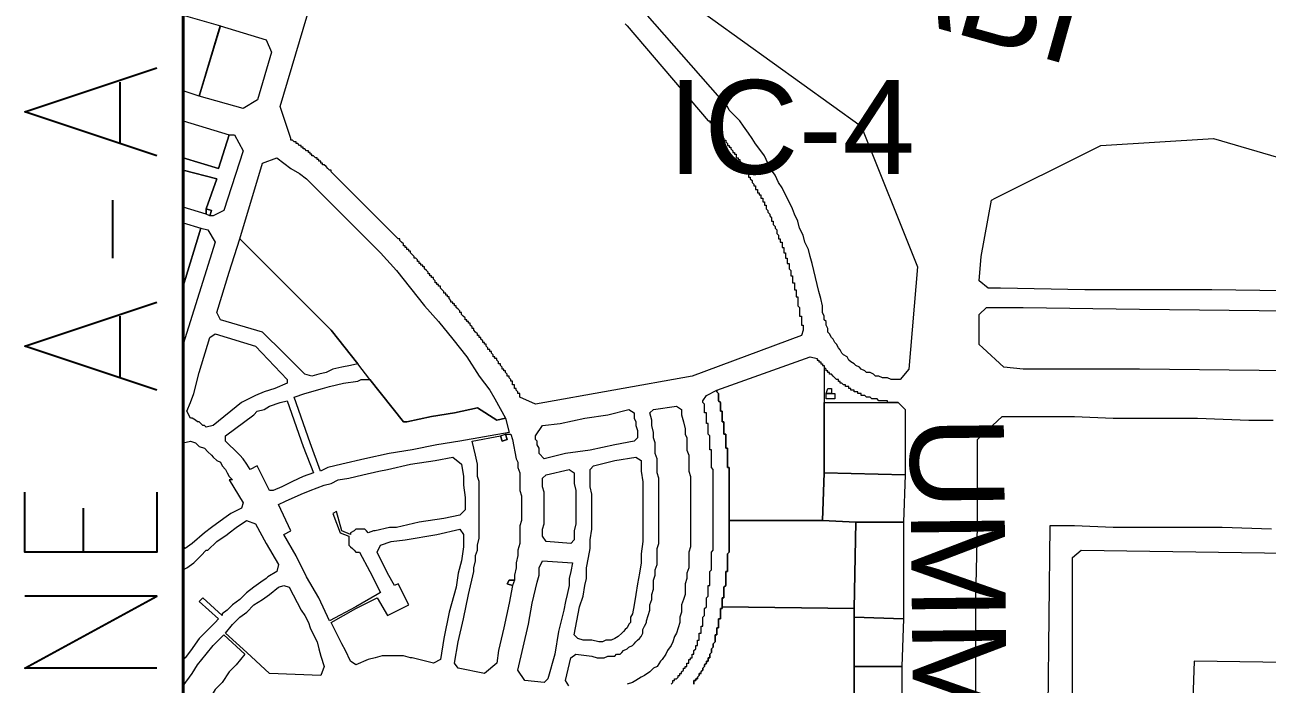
# Model space of a CAD drawing. Header units: inches. Extents: x -0.6 to 32.5, y 0.8 to 22.6.
# Drawn here: x 27.761 to 28.936, y 19.914 to 20.538 of the extents above; entities that cross this region are included whole.
import ezdxf

# ---------------------------------------------------------------- set-up
doc = ezdxf.new("R2010")
doc.units = ezdxf.units.IN
doc.header["$MEASUREMENT"] = 0
doc.layers.add('PDF_Geometry', color=7, linetype='Continuous', true_color=0xa5a5a5)
doc.layers.add('PDF_Text', color=7, linetype='Continuous')
doc.styles.add('PDF Arial', font='arial.ttf')

msp = doc.modelspace()

# ---------------------------------------------------------------- linework, layer by layer
at = {"layer": 'PDF_Geometry', "color": 7, "lineweight": 0}
for points in [[(32.3789, 22.3439), (32.3789, 18.4039), (27.9105, 18.4039), (27.9105, 22.3439), (32.3789, 22.3439)], [(28.1272, 20.3206), (28.1256, 20.3222), (28.1256, 20.3239), (28.1239, 20.3239), (28.1239, 20.3255), (28.1222, 20.3255), (28.1222, 20.3272), (28.1206, 20.3272), (28.1206, 20.3289), (28.1189, 20.3289), (28.1189, 20.3306), (28.1172, 20.3322), (28.1156, 20.3339), (28.1156, 20.3356), (28.1139, 20.3356), (28.0505, 20.3989), (28.0505, 20.4006), (28.0489, 20.4006), (28.0472, 20.4022), (28.0456, 20.4039), (28.0439, 20.4056), (28.0422, 20.4056), (28.0422, 20.4072), (28.0406, 20.4072), (28.0406, 20.4089), (28.0389, 20.4089), (28.0389, 20.4105), (28.0372, 20.4105), (28.0372, 20.4122), (28.0355, 20.4122), (28.0339, 20.4139), (28.0322, 20.4139), (28.0322, 20.4156), (28.0306, 20.4156), (28.0306, 20.4172), (28.0289, 20.4172), (28.0289, 20.4189), (28.0272, 20.4189), (28.0256, 20.4206), (28.0239, 20.4206), (28.0239, 20.4222), (28.0222, 20.4222), (28.0222, 20.4239), (28.0206, 20.4239), (28.0189, 20.4256), (28.0172, 20.4256), (28.0172, 20.4272), (28.0156, 20.4272), (28.0139, 20.4289), (28.0122, 20.4289), (28.0122, 20.4306), (28.0022, 20.4606), (28.0639, 20.6689)], [(28.6056, 20.3089), (28.5972, 20.2122), (28.5889, 20.2022), (28.5872, 20.2022), (28.5839, 20.2022), (28.5805, 20.2022), (28.5772, 20.2039), (28.5756, 20.2039), (28.5722, 20.2039), (28.5689, 20.2056), (28.5656, 20.2056), (28.5639, 20.2072), (28.5606, 20.2089), (28.5572, 20.2089), (28.5555, 20.2106), (28.5522, 20.2122), (28.5506, 20.2139), (28.5472, 20.2155), (28.5456, 20.2172), (28.5422, 20.2189), (28.5406, 20.2206), (28.5389, 20.2239), (28.5355, 20.2256), (28.5339, 20.2272), (28.5322, 20.2305), (28.5306, 20.2322), (28.5289, 20.2356), (28.5272, 20.2372), (28.5255, 20.2406), (28.5239, 20.2422), (28.5222, 20.2455), (28.5206, 20.2472), (28.5206, 20.2506), (28.5189, 20.2539), (28.5189, 20.2572), (28.5172, 20.2589), (28.5172, 20.2622), (28.5156, 20.2656), (28.5156, 20.2722), (28.5139, 20.2789), (28.5122, 20.2855), (28.5105, 20.2922), (28.5089, 20.2989), (28.5072, 20.3056), (28.5056, 20.3122), (28.5039, 20.3189), (28.5022, 20.3255), (28.4989, 20.3322), (28.4972, 20.3389), (28.4939, 20.3456), (28.4922, 20.3522), (28.4889, 20.3589), (28.4872, 20.3639), (28.4839, 20.3705), (28.4806, 20.3772), (28.4772, 20.3839), (28.4739, 20.3889), (28.4706, 20.3956), (28.4672, 20.4006), (28.4639, 20.4072), (28.4606, 20.4139), (28.4572, 20.4189), (28.4522, 20.4255), (28.4489, 20.4306), (28.4455, 20.4356), (28.4406, 20.4422), (28.4372, 20.4472), (28.4322, 20.4522), (28.4272, 20.4572), (28.4256, 20.4606), (28.2972, 20.6072)], [(28.3556, 20.5839), (28.5522, 20.4422), (28.6056, 20.3089)], [(27.9105, 20.5472), (27.9456, 20.5372), (27.9255, 20.4705), (27.9105, 20.4756)], [(27.9256, 20.4706), (27.9455, 20.5372), (27.9889, 20.5239), (27.9939, 20.5122), (27.9806, 20.4672), (27.9672, 20.4589), (27.9256, 20.4706)], [(28.3289, 20.5389), (28.3306, 20.5372), (28.4072, 20.4472), (28.4089, 20.4472), (28.4089, 20.4455), (28.4105, 20.4455), (28.4105, 20.4439), (28.4122, 20.4422), (28.4139, 20.4406), (28.4139, 20.4389), (28.4156, 20.4389), (28.4156, 20.4372), (28.4172, 20.4372), (28.4172, 20.4356), (28.4189, 20.4356), (28.4189, 20.4339), (28.4206, 20.4322), (28.4222, 20.4306), (28.4222, 20.4289), (28.4239, 20.4289), (28.4239, 20.4272), (28.4255, 20.4256), (28.4255, 20.4239), (28.4272, 20.4239), (28.4272, 20.4222), (28.4289, 20.4222), (28.4289, 20.4206), (28.4306, 20.4189), (28.4306, 20.4172), (28.4322, 20.4172), (28.4322, 20.4156), (28.4339, 20.4156), (28.4339, 20.4139), (28.4339, 20.4122), (28.4356, 20.4122), (28.4356, 20.4105), (28.4372, 20.4105), (28.4372, 20.4089), (28.4389, 20.4072), (28.4389, 20.4056), (28.4406, 20.4056), (28.4406, 20.4039), (28.4406, 20.4022), (28.4422, 20.4022), (28.4422, 20.4005), (28.4439, 20.3989), (28.4439, 20.3972), (28.4456, 20.3972), (28.4456, 20.3956), (28.4456, 20.3939), (28.4472, 20.3939), (28.4472, 20.3922), (28.4489, 20.3906), (28.4489, 20.3889), (28.4506, 20.3872), (28.4506, 20.3856), (28.4522, 20.3856), (28.4522, 20.3839), (28.4522, 20.3822), (28.4539, 20.3822), (28.4539, 20.3806), (28.4539, 20.3789), (28.4556, 20.3789)], [(27.9105, 20.4472), (27.9539, 20.4339), (27.9439, 20.4022), (27.9105, 20.4122)], [(27.9105, 20.4122), (27.9439, 20.4022), (27.9539, 20.4339), (27.9589, 20.4339), (27.9672, 20.4189), (27.9489, 20.3622), (27.9389, 20.3572), (27.9356, 20.3572), (27.9372, 20.3622), (27.9322, 20.3639), (27.9422, 20.3922), (27.9105, 20.4006)], [(28.6789, 20.3739), (28.7656, 20.4172), (28.7789, 20.4239), (28.8856, 20.4306), (28.9989, 20.3972), (29.0056, 20.3889), (29.0039, 20.2922), (28.9972, 20.2856), (28.8839, 20.2872), (28.7639, 20.2872), (28.6839, 20.2889), (28.6722, 20.2889), (28.6639, 20.2956), (28.6656, 20.3189), (28.6756, 20.3722), (28.6789, 20.3739)], [(28.0756, 20.2172), (28.0505, 20.2489), (28.0389, 20.2606), (28.0022, 20.2972), (27.9639, 20.3356), (27.9856, 20.4072), (27.9989, 20.4122), (28.0056, 20.4072), (28.0122, 20.4022), (28.0206, 20.3972), (28.0272, 20.3922), (28.0339, 20.3856), (28.0355, 20.3839), (28.0972, 20.3222), (28.1122, 20.3056), (28.1256, 20.2889), (28.1389, 20.2722), (28.1522, 20.2572), (28.1655, 20.2406), (28.1789, 20.2239), (28.1905, 20.2056), (28.2006, 20.1922), (28.2055, 20.1839), (28.2155, 20.1656), (28.2072, 20.1639), (28.1889, 20.1756), (28.1672, 20.1706), (28.1456, 20.1672), (28.1222, 20.1622), (28.1189, 20.1622), (28.0872, 20.2022), (28.0756, 20.2172)], [(27.9105, 20.4006), (27.9422, 20.3922), (27.9322, 20.3639), (27.9322, 20.3589), (27.9105, 20.3656)], [(28.4556, 20.3789), (28.4556, 20.3772), (28.4572, 20.3772), (28.4572, 20.3756), (28.4572, 20.3739), (28.4589, 20.3739), (28.4589, 20.3722), (28.4589, 20.3705), (28.4606, 20.3705), (28.4606, 20.3689), (28.4606, 20.3672), (28.4622, 20.3672), (28.4622, 20.3656), (28.4622, 20.3639), (28.4639, 20.3622), (28.4639, 20.3606), (28.4656, 20.3589), (28.4656, 20.3572), (28.4672, 20.3555), (28.4672, 20.3539), (28.4672, 20.3522), (28.4689, 20.3522), (28.4689, 20.3506), (28.4689, 20.3489), (28.4706, 20.3472), (28.4706, 20.3456), (28.4722, 20.3439), (28.4722, 20.3422), (28.4722, 20.3405), (28.4739, 20.3389), (28.4739, 20.3372), (28.4739, 20.3356), (28.4756, 20.3356), (28.4756, 20.3339), (28.4756, 20.3322), (28.4772, 20.3322), (28.4772, 20.3306), (28.4772, 20.3289), (28.4772, 20.3272), (28.4789, 20.3272), (28.4789, 20.3255), (28.4789, 20.3239), (28.4789, 20.3222), (28.4806, 20.3222), (28.4806, 20.3206), (28.4806, 20.3189), (28.4806, 20.3172), (28.4822, 20.3172), (28.4822, 20.3155), (28.4822, 20.3139), (28.4822, 20.3122), (28.4839, 20.3122), (28.4839, 20.3106), (28.4839, 20.3089), (28.4839, 20.3072), (28.4856, 20.3056), (28.4856, 20.3039), (28.4856, 20.3022), (28.4856, 20.3005), (28.4872, 20.3005), (28.4872, 20.2989), (28.4872, 20.2972), (28.4872, 20.2956), (28.4872, 20.2939), (28.4889, 20.2939), (28.4889, 20.2922), (28.4889, 20.2906), (28.4889, 20.2889), (28.4889, 20.2872), (28.4906, 20.2872), (28.4906, 20.2855), (28.4906, 20.2839), (28.4906, 20.2822), (28.4906, 20.2806), (28.4922, 20.2806), (28.4922, 20.2789), (28.4922, 20.2772), (28.4922, 20.2756), (28.4922, 20.2739), (28.4922, 20.2722), (28.4939, 20.2706), (28.4939, 20.2689), (28.4939, 20.2672), (28.4939, 20.2656), (28.4939, 20.2639), (28.4939, 20.2622), (28.4956, 20.2622), (28.4956, 20.2605), (28.4956, 20.2589), (28.4956, 20.2572), (28.4956, 20.2556), (28.4956, 20.2539), (28.4972, 20.2539), (28.4972, 20.2522), (28.4972, 20.2506), (28.4972, 20.2489), (28.4956, 20.2439), (28.3922, 20.2056), (28.2439, 20.1789)], [(27.9356, 20.3572), (27.9322, 20.3589), (27.9322, 20.3639), (27.9372, 20.3622), (27.9356, 20.3572)], [(27.9105, 20.3506), (27.9272, 20.3456), (27.9105, 20.2906)], [(27.9105, 20.2906), (27.9272, 20.3456), (27.9339, 20.3439), (27.9406, 20.3322), (27.9105, 20.2356)], [(27.9639, 20.3356), (28.0022, 20.2972), (28.0389, 20.2606), (28.0505, 20.2489), (28.0756, 20.2172), (28.0689, 20.2155), (28.0606, 20.2139), (28.0522, 20.2122), (28.0456, 20.2089), (28.0389, 20.2072), (28.0322, 20.2056), (28.0255, 20.2072), (28.0056, 20.2272), (27.9856, 20.2472), (27.9456, 20.2589), (27.9422, 20.2656), (27.9539, 20.3039), (27.9639, 20.3356)], [(28.2439, 20.1789), (28.2289, 20.1856), (28.2289, 20.1872), (28.2289, 20.1889), (28.2272, 20.1889), (28.2272, 20.1906), (28.2256, 20.1922), (28.2256, 20.1939), (28.2239, 20.1939), (28.2239, 20.1956), (28.2239, 20.1972), (28.2222, 20.1972), (28.2222, 20.1989), (28.2222, 20.2006), (28.2205, 20.2006), (28.2205, 20.2022), (28.2189, 20.2039), (28.2189, 20.2056), (28.2172, 20.2056), (28.2172, 20.2072), (28.2155, 20.2089), (28.2155, 20.2106), (28.2139, 20.2106), (28.2139, 20.2122), (28.2122, 20.2122), (28.2122, 20.2139), (28.2106, 20.2156), (28.2106, 20.2172), (28.2089, 20.2172), (28.2089, 20.2189), (28.2072, 20.2206), (28.2072, 20.2222), (28.2055, 20.2222), (28.2055, 20.2239), (28.2039, 20.2239), (28.2039, 20.2256), (28.2022, 20.2272), (28.2022, 20.2289), (28.2006, 20.2289), (28.2006, 20.2306), (28.1989, 20.2306), (28.1989, 20.2322), (28.1972, 20.2339), (28.1972, 20.2356), (28.1956, 20.2356), (28.1956, 20.2372), (28.1939, 20.2372), (28.1939, 20.2389), (28.1922, 20.2406), (28.1922, 20.2422), (28.1906, 20.2422), (28.1906, 20.2439), (28.1889, 20.2439), (28.1889, 20.2456), (28.1872, 20.2472), (28.1856, 20.2489), (28.1856, 20.2506), (28.1839, 20.2506), (28.1839, 20.2522), (28.1822, 20.2539), (28.1822, 20.2556), (28.1805, 20.2556), (28.1805, 20.2572), (28.1789, 20.2572), (28.1789, 20.2589), (28.1772, 20.2589), (28.1772, 20.2606), (28.1755, 20.2622), (28.1739, 20.2639), (28.1739, 20.2656), (28.1722, 20.2656), (28.1722, 20.2672), (28.1706, 20.2689), (28.1689, 20.2706), (28.1689, 20.2722), (28.1672, 20.2722), (28.1672, 20.2739), (28.1655, 20.2739), (28.1655, 20.2756), (28.1639, 20.2756), (28.1639, 20.2772), (28.1622, 20.2789), (28.1622, 20.2806), (28.1605, 20.2806), (28.1605, 20.2822), (28.1589, 20.2822), (28.1589, 20.2839), (28.1572, 20.2839), (28.1572, 20.2856), (28.1556, 20.2872), (28.1539, 20.2889), (28.1539, 20.2906), (28.1522, 20.2906), (28.1522, 20.2922), (28.1505, 20.2922), (28.1505, 20.2939), (28.1489, 20.2939), (28.1489, 20.2956), (28.1472, 20.2972), (28.1472, 20.2989), (28.1456, 20.2989), (28.1456, 20.3006), (28.1439, 20.3006), (28.1439, 20.3022), (28.1422, 20.3022), (28.1422, 20.3039), (28.1406, 20.3056), (28.1389, 20.3072), (28.1389, 20.3089), (28.1372, 20.3089), (28.1372, 20.3106), (28.1355, 20.3106), (28.1355, 20.3122), (28.1339, 20.3122), (28.1339, 20.3139), (28.1322, 20.3139), (28.1322, 20.3156), (28.1306, 20.3172), (28.1289, 20.3172), (28.1289, 20.3189), (28.1272, 20.3206)], [(28.6822, 20.2706), (28.7056, 20.2706), (28.8156, 20.2689), (28.9572, 20.2672), (28.9972, 20.2672), (29.0039, 20.2605), (29.0039, 20.2256), (29.0022, 20.2172), (28.9956, 20.2089), (28.9805, 20.2106), (28.9572, 20.2106), (28.8156, 20.2122), (28.7056, 20.2122), (28.6872, 20.2139), (28.6672, 20.2322), (28.6639, 20.2355), (28.6639, 20.2639), (28.6706, 20.2706), (28.6822, 20.2706)], [(28.0089, 20.2022), (28.0089, 20.1989), (27.9972, 20.1939), (27.9872, 20.1906), (27.9789, 20.1872), (27.9689, 20.1822), (27.9656, 20.1806), (27.9389, 20.1589), (27.9322, 20.1572), (27.9306, 20.1589), (27.9289, 20.1589), (27.9272, 20.1606), (27.9256, 20.1622), (27.9239, 20.1622), (27.9222, 20.1639), (27.9189, 20.1656), (27.9172, 20.1656), (27.9139, 20.1722), (27.9172, 20.1806), (27.9206, 20.1889), (27.9256, 20.2089), (27.9356, 20.2422), (27.9406, 20.2456), (27.9789, 20.2339), (28.0089, 20.2022)], [(28.5106, 20.2222), (28.5106, 20.2206), (28.5122, 20.2206), (28.5122, 20.2189), (28.5139, 20.2189), (28.5139, 20.2172), (28.5156, 20.2172), (28.5156, 20.2156), (28.5172, 20.2156), (28.5172, 20.2139), (28.5172, 20.1806), (28.5172, 20.1139), (28.5156, 20.0689), (28.4272, 20.0689), (28.4272, 20.0706), (28.4272, 20.0722), (28.4272, 20.0739), (28.4272, 20.0755), (28.4272, 20.0772), (28.4272, 20.0789), (28.4272, 20.0806), (28.4272, 20.0822), (28.4272, 20.0839), (28.4272, 20.0856), (28.4272, 20.0872), (28.4272, 20.0889), (28.4272, 20.0906), (28.4272, 20.0922), (28.4272, 20.0939), (28.4272, 20.0956), (28.4272, 20.0972), (28.4272, 20.0989), (28.4272, 20.1006), (28.4272, 20.1022), (28.4272, 20.1039), (28.4272, 20.1056), (28.4272, 20.1072), (28.4272, 20.1089), (28.4272, 20.1106), (28.4272, 20.1122), (28.4272, 20.1139), (28.4272, 20.1156), (28.4272, 20.1172), (28.4272, 20.1189), (28.4256, 20.1189), (28.4256, 20.1206), (28.4256, 20.1222), (28.4256, 20.1239), (28.4256, 20.1256), (28.4256, 20.1272), (28.4256, 20.1289), (28.4256, 20.1306), (28.4256, 20.1322), (28.4256, 20.1339), (28.4256, 20.1356), (28.4256, 20.1372), (28.4239, 20.1372), (28.4239, 20.1389), (28.4239, 20.1406), (28.4239, 20.1422), (28.4239, 20.1439), (28.4239, 20.1456), (28.4239, 20.1472), (28.4239, 20.1489), (28.4239, 20.1506), (28.4222, 20.1506), (28.4222, 20.1522), (28.4222, 20.1539), (28.4222, 20.1556), (28.4222, 20.1572), (28.4222, 20.1589), (28.4222, 20.1606), (28.4222, 20.1622), (28.4206, 20.1622), (28.4206, 20.1639), (28.4206, 20.1656), (28.4206, 20.1672), (28.4206, 20.1689), (28.4206, 20.1706), (28.4206, 20.1722), (28.4189, 20.1722), (28.4189, 20.1739), (28.4189, 20.1756), (28.4189, 20.1772), (28.4189, 20.1789), (28.4189, 20.1806), (28.4172, 20.1822), (28.4172, 20.1839), (28.4172, 20.1856), (28.4172, 20.1872), (28.4172, 20.1889), (28.4156, 20.1906), (28.4156, 20.1922), (28.5039, 20.2239), (28.5106, 20.2222)], [(28.5189, 20.2122), (28.5172, 20.2139), (28.5172, 20.1806), (28.5872, 20.1806), (28.5856, 20.1806), (28.5839, 20.1806), (28.5822, 20.1806), (28.5805, 20.1806), (28.5789, 20.1806), (28.5772, 20.1806), (28.5772, 20.1822), (28.5756, 20.1822), (28.5739, 20.1822), (28.5722, 20.1822), (28.5706, 20.1822), (28.5689, 20.1822), (28.5672, 20.1839), (28.5655, 20.1839), (28.5639, 20.1839), (28.5622, 20.1839), (28.5606, 20.1856), (28.5589, 20.1856), (28.5572, 20.1856), (28.5556, 20.1872), (28.5539, 20.1872), (28.5522, 20.1872), (28.5522, 20.1889), (28.5505, 20.1889), (28.5489, 20.1889), (28.5489, 20.1905), (28.5472, 20.1905), (28.5456, 20.1905), (28.5456, 20.1922), (28.5439, 20.1922), (28.5422, 20.1922), (28.5422, 20.1939), (28.5406, 20.1939), (28.5406, 20.1956), (28.5389, 20.1956), (28.5372, 20.1956), (28.5372, 20.1972), (28.5355, 20.1972), (28.5339, 20.1989), (28.5322, 20.1989), (28.5322, 20.2005), (28.5306, 20.2005), (28.5306, 20.2022), (28.5289, 20.2022), (28.5272, 20.2039), (28.5255, 20.2056), (28.5239, 20.2072), (28.5222, 20.2072), (28.5222, 20.2089), (28.5206, 20.2089), (28.5206, 20.2106), (28.5189, 20.2106), (28.5189, 20.2122)], [(28.5172, 20.2139), (28.5172, 20.2139)], [(28.2155, 20.1656), (28.2189, 20.1522), (28.1722, 20.1439), (28.1505, 20.1406), (28.1272, 20.1356), (28.1055, 20.1322), (28.0822, 20.1272), (28.0606, 20.1222), (28.0472, 20.1189), (28.0405, 20.1156), (28.0306, 20.1422), (28.0156, 20.1856), (28.0255, 20.1889), (28.0422, 20.1939), (28.0489, 20.1956), (28.0622, 20.1989), (28.0756, 20.2006), (28.0789, 20.2022), (28.0822, 20.2022), (28.0872, 20.2022), (28.1189, 20.1622), (28.1222, 20.1622), (28.1456, 20.1672), (28.1672, 20.1706), (28.1889, 20.1756), (28.2072, 20.1639), (28.2155, 20.1656)], [(28.5189, 20.2122), (28.5189, 20.2122)], [(28.5189, 20.2122), (28.5189, 20.2122)], [(28.5189, 20.2106), (28.5189, 20.2106)], [(28.5206, 20.2106), (28.5206, 20.2106)], [(28.5206, 20.2089), (28.5206, 20.2089)], [(28.5222, 20.2089), (28.5222, 20.2089)], [(28.5222, 20.2072), (28.5222, 20.2072)], [(28.5239, 20.2072), (28.5239, 20.2072)], [(28.5256, 20.2056), (28.5256, 20.2056)], [(28.5272, 20.2039), (28.5272, 20.2039)], [(28.5289, 20.2022), (28.5289, 20.2022)], [(28.5306, 20.2022), (28.5306, 20.2022)], [(28.4122, 20.1006), (28.4122, 20.1022), (28.4122, 20.1039), (28.4122, 20.1055), (28.4122, 20.1072), (28.4122, 20.1089), (28.4122, 20.1106), (28.4122, 20.1122), (28.4122, 20.1139), (28.4122, 20.1156), (28.4122, 20.1172), (28.4106, 20.1189), (28.4106, 20.1205), (28.4106, 20.1222), (28.4106, 20.1239), (28.4106, 20.1256), (28.4106, 20.1272), (28.4106, 20.1289), (28.4106, 20.1306), (28.4106, 20.1322), (28.4106, 20.1339), (28.4106, 20.1356), (28.4089, 20.1356), (28.4089, 20.1372), (28.4089, 20.1389), (28.4089, 20.1406), (28.4089, 20.1422), (28.4089, 20.1439), (28.4089, 20.1456), (28.4089, 20.1472), (28.4089, 20.1489), (28.4072, 20.1506), (28.4072, 20.1522), (28.4072, 20.1539), (28.4072, 20.1556), (28.4072, 20.1572), (28.4072, 20.1589), (28.4072, 20.1605), (28.4056, 20.1605), (28.4056, 20.1622), (28.4056, 20.1639), (28.4056, 20.1656), (28.4056, 20.1672), (28.4056, 20.1689), (28.4056, 20.1706), (28.4039, 20.1706), (28.4039, 20.1722), (28.4039, 20.1739), (28.4039, 20.1755), (28.4039, 20.1772), (28.4039, 20.1789), (28.4022, 20.1806), (28.4022, 20.1822), (28.4056, 20.1872), (28.4156, 20.1922)], [(28.4156, 20.1922), (28.4156, 20.1906), (28.4172, 20.1889), (28.4172, 20.1872), (28.4172, 20.1856), (28.4172, 20.1839), (28.4172, 20.1822), (28.4189, 20.1806), (28.4189, 20.1789), (28.4189, 20.1772), (28.4189, 20.1756), (28.4189, 20.1739), (28.4189, 20.1722), (28.4206, 20.1722), (28.4206, 20.1706), (28.4206, 20.1689), (28.4206, 20.1672), (28.4206, 20.1656), (28.4206, 20.1639), (28.4206, 20.1622), (28.4222, 20.1622), (28.4222, 20.1606), (28.4222, 20.1589), (28.4222, 20.1572), (28.4222, 20.1556), (28.4222, 20.1539), (28.4222, 20.1522), (28.4222, 20.1506), (28.4239, 20.1506), (28.4239, 20.1489), (28.4239, 20.1472), (28.4239, 20.1456), (28.4239, 20.1439), (28.4239, 20.1422), (28.4239, 20.1406), (28.4239, 20.1389), (28.4239, 20.1372), (28.4256, 20.1372), (28.4256, 20.1356), (28.4256, 20.1339), (28.4256, 20.1322), (28.4256, 20.1306), (28.4256, 20.1289), (28.4256, 20.1272), (28.4256, 20.1256), (28.4256, 20.1239), (28.4256, 20.1222), (28.4256, 20.1206), (28.4256, 20.1189), (28.4272, 20.1189), (28.4272, 20.1172), (28.4272, 20.1156), (28.4272, 20.1139), (28.4272, 20.1122), (28.4272, 20.1106), (28.4272, 20.1089), (28.4272, 20.1072), (28.4272, 20.1056), (28.4272, 20.1039), (28.4272, 20.1022), (28.4272, 20.1006), (28.4272, 20.0989), (28.4272, 20.0972), (28.4272, 20.0956), (28.4272, 20.0939), (28.4272, 20.0922), (28.4272, 20.0906), (28.4272, 20.0889), (28.4272, 20.0872), (28.4272, 20.0856), (28.4272, 20.0839), (28.4272, 20.0822), (28.4272, 20.0806), (28.4272, 20.0789), (28.4272, 20.0772), (28.4272, 20.0756), (28.4272, 20.0739), (28.4272, 20.0722), (28.4272, 20.0706), (28.4272, 20.0689), (28.4272, 20.0672), (28.4272, 20.0656), (28.4272, 20.0639), (28.4272, 20.0622), (28.4272, 20.0606), (28.4272, 20.0589), (28.4272, 20.0572), (28.4272, 20.0556), (28.4272, 20.0539), (28.4272, 20.0522), (28.4272, 20.0506), (28.4272, 20.0489), (28.4272, 20.0472), (28.4272, 20.0456), (28.4272, 20.0439), (28.4272, 20.0422), (28.4272, 20.0406), (28.4272, 20.0389), (28.4256, 20.0372), (28.4256, 20.0356), (28.4256, 20.0339), (28.4256, 20.0322), (28.4256, 20.0306), (28.4256, 20.0289), (28.4256, 20.0272), (28.4256, 20.0256), (28.4256, 20.0239), (28.4256, 20.0222), (28.4256, 20.0206), (28.4239, 20.0206), (28.4239, 20.0189), (28.4239, 20.0172), (28.4239, 20.0156), (28.4239, 20.0139), (28.4239, 20.0122), (28.4239, 20.0106), (28.4239, 20.0089), (28.4239, 20.0072), (28.4222, 20.0056), (28.4222, 20.0039)], [(28.5239, 20.1939), (28.5239, 20.1889), (28.5272, 20.1889), (28.5272, 20.1839), (28.5189, 20.1839), (28.5189, 20.1889), (28.5206, 20.1939), (28.5239, 20.1939)], [(28.5239, 20.1939), (28.5239, 20.1889), (28.5189, 20.1889), (28.5206, 20.1939), (28.5239, 20.1939)], [(28.5206, 20.1939), (28.5206, 20.1939)], [(28.5239, 20.1939), (28.5239, 20.1939)], [(28.5306, 20.2005), (28.5306, 20.2005)], [(28.5322, 20.2005), (28.5322, 20.2005)], [(28.5322, 20.1989), (28.5322, 20.1989)], [(28.5339, 20.1989), (28.5339, 20.1989)], [(28.5355, 20.1972), (28.5355, 20.1972)], [(28.5372, 20.1972), (28.5372, 20.1972)], [(28.5372, 20.1956), (28.5372, 20.1956)], [(28.5389, 20.1956), (28.5389, 20.1956)], [(28.5406, 20.1956), (28.5406, 20.1956)], [(28.5406, 20.1939), (28.5406, 20.1939)], [(28.5422, 20.1939), (28.5422, 20.1939)], [(28.5422, 20.1922), (28.5422, 20.1922)], [(28.5439, 20.1922), (28.5439, 20.1922)], [(28.5456, 20.1922), (28.5456, 20.1922)], [(28.5456, 20.1906), (28.5456, 20.1906)], [(28.5472, 20.1906), (28.5472, 20.1906)], [(28.5489, 20.1906), (28.5489, 20.1906)], [(28.0022, 20.1806), (28.0089, 20.1822), (28.0239, 20.1389), (28.0339, 20.1139), (28.0239, 20.1106), (28.0139, 20.1056), (28.0039, 20.1006), (27.9956, 20.0972), (27.9922, 20.0972), (27.9805, 20.1206), (27.9739, 20.1172), (27.9706, 20.1222), (27.9672, 20.1272), (27.9639, 20.1306), (27.9589, 20.1356), (27.9539, 20.1406), (27.9506, 20.1439), (27.9506, 20.1489), (27.9772, 20.1689), (27.9805, 20.1722), (27.9872, 20.1739), (27.9922, 20.1772), (28.0022, 20.1806)], [(28.5172, 20.1806), (28.5872, 20.1806), (28.5939, 20.1739), (28.5939, 20.1122), (28.5172, 20.1139), (28.5172, 20.1806)], [(28.5172, 20.1806), (28.5172, 20.1806)], [(28.5272, 20.1889), (28.5272, 20.1839), (28.5189, 20.1839), (28.5189, 20.1889), (28.5239, 20.1889), (28.5272, 20.1889)], [(28.5189, 20.1889), (28.5189, 20.1889)], [(28.5189, 20.1839), (28.5189, 20.1839)], [(28.5239, 20.1889), (28.5239, 20.1889)], [(28.5272, 20.1889), (28.5272, 20.1889)], [(28.5272, 20.1839), (28.5272, 20.1839)], [(28.5489, 20.1889), (28.5489, 20.1889)], [(28.5506, 20.1889), (28.5506, 20.1889)], [(28.5522, 20.1889), (28.5522, 20.1889)], [(28.5522, 20.1872), (28.5522, 20.1872)], [(28.5539, 20.1872), (28.5539, 20.1872)], [(28.5556, 20.1872), (28.5556, 20.1872)], [(28.5572, 20.1856), (28.5572, 20.1856)], [(28.5589, 20.1856), (28.5589, 20.1856)], [(28.5606, 20.1856), (28.5606, 20.1856)], [(28.5622, 20.1839), (28.5622, 20.1839)], [(28.5639, 20.1839), (28.5639, 20.1839)], [(28.5656, 20.1839), (28.5656, 20.1839)], [(28.5672, 20.1839), (28.5672, 20.1839)], [(28.5689, 20.1822), (28.5689, 20.1822)], [(28.5706, 20.1822), (28.5706, 20.1822)], [(28.5722, 20.1822), (28.5722, 20.1822)], [(28.5739, 20.1822), (28.5739, 20.1822)], [(28.5756, 20.1822), (28.5756, 20.1822)], [(28.5772, 20.1822), (28.5772, 20.1822)], [(28.5772, 20.1806), (28.5772, 20.1806)], [(28.5789, 20.1806), (28.5789, 20.1806)], [(28.5806, 20.1806), (28.5806, 20.1806)], [(28.5822, 20.1806), (28.5822, 20.1806)], [(28.5839, 20.1806), (28.5839, 20.1806)], [(28.5856, 20.1806), (28.5856, 20.1806)], [(28.5872, 20.1806), (28.5872, 20.1806)], [(28.3372, 20.1706), (28.3372, 20.1656), (28.3389, 20.1622), (28.3389, 20.1589), (28.3405, 20.1539), (28.3405, 20.1472), (28.3372, 20.1439), (28.3189, 20.1406), (28.2956, 20.1355), (28.2722, 20.1322), (28.2522, 20.1272), (28.2472, 20.1322), (28.2472, 20.1355), (28.2472, 20.1372), (28.2455, 20.1406), (28.2455, 20.1422), (28.2455, 20.1439), (28.2439, 20.1456), (28.2439, 20.1472), (28.2439, 20.1489), (28.2506, 20.1589), (28.2672, 20.1605), (28.2906, 20.1656), (28.3122, 20.1689), (28.3322, 20.1739), (28.3372, 20.1706)], [(28.2755, 19.9122), (28.2722, 19.9172), (28.2772, 19.9389), (28.2822, 19.9422), (28.2972, 19.9405), (28.3022, 19.9389), (28.3039, 19.9389), (28.3072, 19.9389), (28.3089, 19.9389), (28.3122, 19.9405), (28.3155, 19.9405), (28.3189, 19.9405), (28.3206, 19.9422), (28.3239, 19.9422), (28.3256, 19.9439), (28.3272, 19.9456), (28.3305, 19.9472), (28.3322, 19.9489), (28.3356, 19.9505), (28.3372, 19.9522), (28.3389, 19.9539), (28.3405, 19.9555), (28.3422, 19.9572), (28.3439, 19.9589), (28.3455, 19.9622), (28.3455, 19.9655), (28.3472, 19.9689), (28.3489, 19.9722), (28.3489, 19.9739), (28.3506, 19.9789), (28.3522, 19.9839), (28.3522, 19.9889), (28.3539, 19.9939), (28.3539, 19.9989), (28.3555, 20.0039), (28.3555, 20.0072), (28.3555, 20.0122), (28.3572, 20.0172), (28.3572, 20.0222), (28.3589, 20.0272), (28.3589, 20.0306), (28.3589, 20.0355), (28.3589, 20.0422), (28.3605, 20.0472), (28.3605, 20.0505), (28.3605, 20.0555), (28.3605, 20.0622), (28.3605, 20.0655), (28.3605, 20.0706), (28.3605, 20.0755), (28.3605, 20.0805), (28.3605, 20.0856), (28.3605, 20.0889), (28.3605, 20.0939), (28.3605, 20.0989), (28.3605, 20.1039), (28.3605, 20.1089), (28.3589, 20.1139), (28.3589, 20.1189), (28.3589, 20.1222), (28.3589, 20.1272), (28.3572, 20.1322), (28.3572, 20.1372), (28.3572, 20.1422), (28.3555, 20.1472), (28.3555, 20.1522), (28.3539, 20.1589), (28.3539, 20.1639), (28.3522, 20.1706), (28.3555, 20.1739), (28.3772, 20.1772), (28.3822, 20.1739)], [(28.3822, 20.1739), (28.3822, 20.1689), (28.3839, 20.1622), (28.3855, 20.1556), (28.3855, 20.1505), (28.3872, 20.1472), (28.3872, 20.1406), (28.3872, 20.1355), (28.3889, 20.1306), (28.3889, 20.1272), (28.3889, 20.1205), (28.3889, 20.1156), (28.3906, 20.1105), (28.3906, 20.1055), (28.3906, 20.1006), (28.3906, 20.0955), (28.3906, 20.0889), (28.3906, 20.0839), (28.3906, 20.0805), (28.3906, 20.0739), (28.3906, 20.0689), (28.3906, 20.0639), (28.3906, 20.0589), (28.3906, 20.0539), (28.3906, 20.0489), (28.3906, 20.0439), (28.3889, 20.0389), (28.3889, 20.0339), (28.3889, 20.0289), (28.3889, 20.0239), (28.3872, 20.0189), (28.3872, 20.0139), (28.3855, 20.0089), (28.3855, 20.0039), (28.3855, 19.9989), (28.3839, 19.9939), (28.3822, 19.9889), (28.3822, 19.9822), (28.3806, 19.9772), (28.3806, 19.9722), (28.3789, 19.9672), (28.3772, 19.9622), (28.3756, 19.9589), (28.3739, 19.9539), (28.3722, 19.9505), (28.3689, 19.9456), (28.3672, 19.9422), (28.3639, 19.9372), (28.3622, 19.9356), (28.3589, 19.9305), (28.3555, 19.9289), (28.3522, 19.9255), (28.3472, 19.9222), (28.3439, 19.9206), (28.3389, 19.9172), (28.3356, 19.9155), (28.3305, 19.9139)], [(28.6606, 19.8922), (28.6606, 19.9939), (28.6622, 20.0639), (28.6622, 20.1106), (28.6622, 20.1456), (28.6856, 20.1672), (28.7539, 20.1672), (28.7906, 20.1656), (28.8356, 20.1656), (28.8706, 20.1656), (28.9189, 20.1639), (28.9422, 20.1639)], [(27.9105, 20.1422), (27.9172, 20.1439), (27.9222, 20.1422), (27.9255, 20.1389), (27.9305, 20.1372), (27.9339, 20.1339), (27.9372, 20.1306), (27.9389, 20.1289), (27.9422, 20.1256), (27.9456, 20.1239), (27.9472, 20.1205), (27.9506, 20.1172), (27.9522, 20.1139), (27.9539, 20.1106), (27.9572, 20.1072), (27.9539, 20.1072), (27.9672, 20.0856), (27.9655, 20.0806), (27.9555, 20.0755), (27.9489, 20.0706), (27.9372, 20.0622), (27.9305, 20.0572), (27.9189, 20.0472), (27.9122, 20.0422), (27.9105, 20.0439)], [(28.2206, 20.1506), (28.2222, 20.1456), (28.2256, 20.1272), (28.2272, 20.1239), (28.2272, 20.1189), (28.2289, 20.1139), (28.2289, 20.1089), (28.2289, 20.1039), (28.2289, 20.0972), (28.2306, 20.0922), (28.2306, 20.0856), (28.2306, 20.0806), (28.2306, 20.0756), (28.2306, 20.0689), (28.2289, 20.0639), (28.2289, 20.0589), (28.2289, 20.0522), (28.2289, 20.0472), (28.2272, 20.0406), (28.2272, 20.0356), (28.2256, 20.0289), (28.2256, 20.0239), (28.2239, 20.0172), (28.2239, 20.0122), (28.2189, 20.0122), (28.2172, 20.0089), (28.2222, 20.0072), (28.2189, 19.9906), (28.2139, 19.9672), (28.2089, 19.9456), (28.2072, 19.9339), (28.1956, 19.9239), (28.1706, 19.9289), (28.1672, 19.9339), (28.1706, 19.9539), (28.1756, 19.9756), (28.1806, 19.9989), (28.1856, 20.0206), (28.1856, 20.0239), (28.1872, 20.0306), (28.1872, 20.0356), (28.1889, 20.0406), (28.1889, 20.0456), (28.1906, 20.0522), (28.1906, 20.0572), (28.1906, 20.0622), (28.1906, 20.0672), (28.1906, 20.0706), (28.1906, 20.0756), (28.1906, 20.0806), (28.1906, 20.0856), (28.1906, 20.0906), (28.1906, 20.0956), (28.1906, 20.1006), (28.1906, 20.1056), (28.1889, 20.1106), (28.1889, 20.1172), (28.1889, 20.1222), (28.1872, 20.1306), (28.1839, 20.1439), (28.2106, 20.1489), (28.2122, 20.1439), (28.2172, 20.1456), (28.2156, 20.1506), (28.2206, 20.1506)], [(28.2172, 20.1456), (28.2122, 20.1439), (28.2106, 20.1489), (28.2156, 20.1505), (28.2172, 20.1456)], [(28.1656, 20.1289), (28.1739, 20.1222), (28.1756, 20.1106), (28.1756, 20.1022), (28.1772, 20.0905), (28.1772, 20.0789), (28.1722, 20.0739), (28.1572, 20.0706), (28.1339, 20.0672), (28.1122, 20.0622), (28.1056, 20.0622), (28.0922, 20.0589), (28.0906, 20.0589), (28.0856, 20.0572), (28.0839, 20.0589), (28.0822, 20.0606), (28.0789, 20.0606), (28.0756, 20.0606), (28.0739, 20.0606), (28.0722, 20.0589), (28.0689, 20.0572), (28.0689, 20.0556), (28.0606, 20.0589), (28.0556, 20.0772), (28.0522, 20.0755), (28.0589, 20.0572), (28.0672, 20.0539), (28.0672, 20.0505), (28.0672, 20.0489), (28.0672, 20.0456), (28.0689, 20.0439), (28.0706, 20.0422), (28.0722, 20.0406), (28.0739, 20.0389), (28.0756, 20.0389), (28.0772, 20.0389), (28.0872, 20.0206), (28.0972, 20.0006), (28.0939, 19.9989), (28.0739, 19.9872), (28.0489, 19.9739), (28.0389, 19.9955), (28.0272, 20.0156), (28.0172, 20.0355), (28.0056, 20.0556), (28.0122, 20.0589), (28.0006, 20.0839), (28.0072, 20.0872), (28.0222, 20.0939), (28.0306, 20.0972), (28.0439, 20.1022), (28.0506, 20.1039), (28.0572, 20.1072), (28.0672, 20.1089), (28.0806, 20.1122), (28.0956, 20.1156), (28.1039, 20.1172), (28.1256, 20.1222), (28.1489, 20.1256), (28.1656, 20.1289)], [(28.3389, 20.1289), (28.3439, 20.1256), (28.3439, 20.1156), (28.3455, 20.1055), (28.3455, 20.0972), (28.3455, 20.0889), (28.3455, 20.0772), (28.3455, 20.0672), (28.3455, 20.0589), (28.3455, 20.0489), (28.3439, 20.0372), (28.3439, 20.0289), (28.3422, 20.0189), (28.3405, 20.0089), (28.3389, 19.9989), (28.3372, 19.9889), (28.3356, 19.9805), (28.3339, 19.9772), (28.3339, 19.9756), (28.3339, 19.9722), (28.3322, 19.9706), (28.3305, 19.9672), (28.3289, 19.9655), (28.3272, 19.9639), (28.3256, 19.9622), (28.3222, 19.9589), (28.3189, 19.9572), (28.3155, 19.9556), (28.3106, 19.9556), (28.3072, 19.9539), (28.3039, 19.9539), (28.2972, 19.9556), (28.2889, 19.9556), (28.2839, 19.9572), (28.2806, 19.9606), (28.2855, 19.9872), (28.2889, 19.9972), (28.2906, 20.0072), (28.2922, 20.0139), (28.2922, 20.0239), (28.2939, 20.0339), (28.2956, 20.0422), (28.2956, 20.0505), (28.2972, 20.0606), (28.2972, 20.0689), (28.2972, 20.0772), (28.2972, 20.0856), (28.2972, 20.0939), (28.2956, 20.1006), (28.2956, 20.1122), (28.2956, 20.1172), (28.2989, 20.1205), (28.3189, 20.1256), (28.3389, 20.1289)], [(28.2756, 20.1172), (28.2806, 20.1139), (28.2806, 20.1089), (28.2806, 20.1039), (28.2822, 20.0972), (28.2822, 20.0922), (28.2822, 20.0856), (28.2822, 20.0805), (28.2822, 20.0755), (28.2822, 20.0689), (28.2822, 20.0656), (28.2806, 20.0589), (28.2806, 20.0539), (28.2806, 20.0505), (28.2772, 20.0472), (28.2539, 20.0489), (28.2506, 20.0539), (28.2506, 20.0556), (28.2506, 20.0606), (28.2522, 20.0656), (28.2522, 20.0706), (28.2522, 20.0755), (28.2522, 20.0805), (28.2522, 20.0856), (28.2522, 20.0905), (28.2522, 20.0956), (28.2506, 20.1006), (28.2506, 20.1072), (28.2506, 20.1089), (28.2539, 20.1122), (28.2756, 20.1172)], [(28.5939, 20.1122), (28.5922, 20.0672), (28.5472, 20.0672), (28.5156, 20.0689), (28.5172, 20.1139), (28.5939, 20.1122)], [(28.3789, 19.9206), (28.3789, 19.9222), (28.3806, 19.9222), (28.3806, 19.9239), (28.3822, 19.9239), (28.3822, 19.9255), (28.3839, 19.9272), (28.3839, 19.9289), (28.3855, 19.9289), (28.3855, 19.9306), (28.3872, 19.9306), (28.3872, 19.9322), (28.3872, 19.9339), (28.3889, 19.9339), (28.3889, 19.9356), (28.3889, 19.9372), (28.3906, 19.9372), (28.3906, 19.9389), (28.3922, 19.9389), (28.3922, 19.9405), (28.3922, 19.9422), (28.3939, 19.9422), (28.3939, 19.9439), (28.3939, 19.9456), (28.3956, 19.9472), (28.3956, 19.9489), (28.3956, 19.9505), (28.3972, 19.9505), (28.3972, 19.9522), (28.3972, 19.9539), (28.3972, 19.9556), (28.3989, 19.9556), (28.3989, 19.9572), (28.3989, 19.9589), (28.3989, 19.9606), (28.3989, 19.9622), (28.4006, 19.9622), (28.4006, 19.9639), (28.4006, 19.9655), (28.4006, 19.9672), (28.4006, 19.9689), (28.4022, 19.9689), (28.4022, 19.9706), (28.4022, 19.9722), (28.4022, 19.9739), (28.4022, 19.9756), (28.4022, 19.9772), (28.4039, 19.9789), (28.4039, 19.9805), (28.4039, 19.9822), (28.4039, 19.9839), (28.4039, 19.9856), (28.4056, 19.9872), (28.4056, 19.9889), (28.4056, 19.9906), (28.4056, 19.9922), (28.4056, 19.9939), (28.4056, 19.9955), (28.4072, 19.9972), (28.4072, 19.9989), (28.4072, 20.0006), (28.4072, 20.0022), (28.4072, 20.0039), (28.4072, 20.0056), (28.4072, 20.0072), (28.4089, 20.0072), (28.4089, 20.0089), (28.4089, 20.0105), (28.4089, 20.0122), (28.4089, 20.0139), (28.4089, 20.0156), (28.4089, 20.0172), (28.4089, 20.0189), (28.4089, 20.0206), (28.4105, 20.0222), (28.4105, 20.0239), (28.4105, 20.0256), (28.4105, 20.0272), (28.4105, 20.0289), (28.4105, 20.0306), (28.4105, 20.0322), (28.4105, 20.0339), (28.4105, 20.0355), (28.4105, 20.0372), (28.4105, 20.0389), (28.4122, 20.0406), (28.4122, 20.0422), (28.4122, 20.0439), (28.4122, 20.0456), (28.4122, 20.0472), (28.4122, 20.0489), (28.4122, 20.0505), (28.4122, 20.0522), (28.4122, 20.0539), (28.4122, 20.0556), (28.4122, 20.0572), (28.4122, 20.0589), (28.4122, 20.0606), (28.4122, 20.0622), (28.4122, 20.0639), (28.4122, 20.0655), (28.4122, 20.0672), (28.4122, 20.0689), (28.4122, 20.0706), (28.4122, 20.0722), (28.4122, 20.0739), (28.4122, 20.0755), (28.4122, 20.0772), (28.4122, 20.0789), (28.4122, 20.0806), (28.4122, 20.0822), (28.4122, 20.0839), (28.4122, 20.0856), (28.4122, 20.0872), (28.4122, 20.0889), (28.4122, 20.0905), (28.4122, 20.0922), (28.4122, 20.0939), (28.4122, 20.0956), (28.4122, 20.0972), (28.4122, 20.0989), (28.4122, 20.1006)], [(27.9105, 20.0222), (27.9139, 20.0239), (27.9206, 20.0289), (27.9272, 20.0355), (27.9322, 20.0406), (27.9339, 20.0406), (27.9422, 20.0489), (27.9522, 20.0556), (27.9539, 20.0572), (27.9606, 20.0622), (27.9705, 20.0689), (27.9789, 20.0656), (27.9889, 20.0472), (28.0005, 20.0272), (27.9989, 20.0206), (27.9906, 20.0156), (27.9889, 20.0139), (27.9839, 20.0106), (27.9772, 20.0056), (27.9705, 20.0005), (27.9672, 19.9972), (27.9639, 19.9939), (27.9572, 19.9889), (27.9522, 19.9839), (27.9472, 19.9806), (27.9472, 19.9789), (27.9289, 19.9955), (27.9255, 19.9922), (27.9439, 19.9756), (27.9406, 19.9722), (27.9305, 19.9622), (27.9255, 19.9572), (27.9172, 19.9455), (27.9122, 19.9389), (27.9105, 19.9372)], [(28.1756, 20.0556), (28.1756, 20.0439), (28.1739, 20.0306), (28.1706, 20.0189), (28.1689, 20.0056), (28.1622, 19.9822), (28.1572, 19.9572), (28.1539, 19.9372), (28.1472, 19.9339), (28.1272, 19.9389), (28.1256, 19.9389), (28.1189, 19.9406), (28.1122, 19.9406), (28.1056, 19.9406), (28.0989, 19.9406), (28.0922, 19.9389), (28.0856, 19.9372), (28.0739, 19.9322), (28.0689, 19.9356), (28.0639, 19.9456), (28.0606, 19.9522), (28.0506, 19.9722), (28.0739, 19.9856), (28.0939, 19.9956), (28.1039, 19.9789), (28.1239, 19.9889), (28.1139, 20.0089), (28.1105, 20.0072), (28.1039, 20.0189), (28.0939, 20.0389), (28.0972, 20.0456), (28.1072, 20.0489), (28.1206, 20.0506), (28.1505, 20.0556), (28.1722, 20.0606), (28.1756, 20.0556)], [(28.5472, 20.0672), (28.5456, 19.9856), (28.4206, 19.9872), (28.4206, 19.9889), (28.4206, 19.9906), (28.4206, 19.9922), (28.4206, 19.9939), (28.4206, 19.9956), (28.4222, 19.9956), (28.4222, 19.9972), (28.4222, 19.9989), (28.4222, 20.0006), (28.4222, 20.0022), (28.4222, 20.0039), (28.4222, 20.0056), (28.4239, 20.0072), (28.4239, 20.0089), (28.4239, 20.0106), (28.4239, 20.0122), (28.4239, 20.0139), (28.4239, 20.0156), (28.4239, 20.0172), (28.4239, 20.0189), (28.4239, 20.0206), (28.4255, 20.0206), (28.4255, 20.0222), (28.4255, 20.0239), (28.4255, 20.0256), (28.4255, 20.0272), (28.4255, 20.0289), (28.4255, 20.0306), (28.4255, 20.0322), (28.4255, 20.0339), (28.4255, 20.0356), (28.4255, 20.0372), (28.4272, 20.0389), (28.4272, 20.0406), (28.4272, 20.0422), (28.4272, 20.0439), (28.4272, 20.0456), (28.4272, 20.0472), (28.4272, 20.0489), (28.4272, 20.0506), (28.4272, 20.0522), (28.4272, 20.0539), (28.4272, 20.0556), (28.4272, 20.0572), (28.4272, 20.0589), (28.4272, 20.0606), (28.4272, 20.0622), (28.4272, 20.0639), (28.4272, 20.0656), (28.4272, 20.0672), (28.4272, 20.0689), (28.5156, 20.0689), (28.5472, 20.0672)], [(28.5922, 20.0672), (28.5922, 19.9756), (28.5456, 19.9772), (28.5456, 19.9856), (28.5472, 20.0672), (28.5922, 20.0672)], [(28.9406, 20.0606), (28.8939, 20.0622), (28.8639, 20.0622), (28.8272, 20.0622), (28.7906, 20.0622), (28.7539, 20.0639), (28.7306, 20.0639), (28.7289, 19.8922)], [(29.0056, 20.0306), (29.0039, 19.9406), (28.9972, 19.9339), (28.8672, 19.9356), (28.8656, 19.8906), (28.8656, 19.8172), (28.8589, 19.8106), (28.7572, 19.8106), (28.7506, 19.8189), (28.7522, 19.8922), (28.7522, 19.9372), (28.7522, 20.0339), (28.7605, 20.0406), (28.9989, 20.0372), (29.0056, 20.0306)], [(28.2789, 20.0289), (28.2772, 20.0206), (28.2756, 20.0139), (28.2756, 20.0072), (28.2739, 19.9989), (28.2722, 19.9922), (28.2706, 19.9839), (28.2656, 19.9639), (28.2622, 19.9422), (28.2556, 19.9189), (28.2522, 19.9156), (28.2339, 19.9172), (28.2272, 19.9272), (28.2322, 19.9489), (28.2372, 19.9706), (28.2406, 19.9906), (28.2422, 19.9972), (28.2439, 20.0039), (28.2456, 20.0106), (28.2472, 20.0172), (28.2472, 20.0239), (28.2506, 20.0306), (28.2789, 20.0289)], [(28.0106, 20.0056), (28.0222, 19.9839), (28.0256, 19.9789), (28.0289, 19.9722), (28.0306, 19.9672), (28.0339, 19.9606), (28.0372, 19.9539), (28.0389, 19.9472), (28.0406, 19.9405), (28.0439, 19.9306), (28.0406, 19.9222), (27.9922, 19.9239), (27.9706, 19.9439), (27.9506, 19.9622), (27.9572, 19.9705), (27.9639, 19.9772), (27.9706, 19.9822), (27.9772, 19.9889), (27.9856, 19.9939), (27.9922, 19.9989), (28.0006, 20.0056), (28.0056, 20.0072), (28.0106, 20.0056)], [(28.2189, 20.0122), (28.2239, 20.0122), (28.2222, 20.0072), (28.2172, 20.0089), (28.2189, 20.0122)], [(28.4222, 20.0039), (28.4222, 20.0022), (28.4222, 20.0006), (28.4222, 19.9989), (28.4222, 19.9972), (28.4222, 19.9955), (28.4206, 19.9955), (28.4206, 19.9939), (28.4206, 19.9922), (28.4206, 19.9906), (28.4206, 19.9889), (28.4206, 19.9872), (28.4206, 19.9856), (28.4189, 19.9856), (28.4189, 19.9839), (28.4189, 19.9822), (28.4189, 19.9805), (28.4189, 19.9789), (28.4189, 19.9772), (28.4189, 19.9756), (28.4172, 19.9756), (28.4172, 19.9739), (28.4172, 19.9722), (28.4172, 19.9706), (28.4172, 19.9689), (28.4172, 19.9672), (28.4156, 19.9672), (28.4156, 19.9655), (28.4156, 19.9639), (28.4156, 19.9622), (28.4156, 19.9606), (28.4139, 19.9606), (28.4139, 19.9589), (28.4139, 19.9572), (28.4139, 19.9556), (28.4139, 19.9539), (28.4122, 19.9522), (28.4122, 19.9505), (28.4122, 19.9489), (28.4105, 19.9472), (28.4105, 19.9456), (28.4105, 19.9439), (28.4089, 19.9422), (28.4089, 19.9405), (28.4089, 19.9389), (28.4072, 19.9389), (28.4072, 19.9372), (28.4072, 19.9356), (28.4056, 19.9356), (28.4056, 19.9339), (28.4039, 19.9322), (28.4039, 19.9306), (28.4022, 19.9289), (28.4022, 19.9272), (28.4005, 19.9255), (28.4005, 19.9239), (28.3989, 19.9239), (28.3989, 19.9222), (28.3972, 19.9206), (28.3972, 19.9189), (28.3956, 19.9189), (28.3956, 19.9172), (28.3939, 19.9172), (28.3939, 19.9156), (28.3939, 19.9139)], [(28.3939, 19.9139), (28.3939, 19.9156), (28.3939, 19.9172), (28.3956, 19.9172), (28.3956, 19.9189), (28.3972, 19.9189), (28.3972, 19.9206), (28.3989, 19.9222), (28.3989, 19.9239), (28.4006, 19.9239), (28.4006, 19.9256), (28.4022, 19.9272), (28.4022, 19.9289), (28.4039, 19.9306), (28.4039, 19.9322), (28.4056, 19.9339), (28.4056, 19.9356), (28.4072, 19.9356), (28.4072, 19.9372), (28.4072, 19.9389), (28.4089, 19.9389), (28.4089, 19.9406), (28.4089, 19.9422), (28.4105, 19.9439), (28.4105, 19.9456), (28.4105, 19.9472), (28.4122, 19.9489), (28.4122, 19.9505), (28.4122, 19.9522), (28.4139, 19.9539), (28.4139, 19.9556), (28.4139, 19.9572), (28.4139, 19.9589), (28.4139, 19.9606), (28.4156, 19.9606), (28.4156, 19.9622), (28.4156, 19.9639), (28.4156, 19.9656), (28.4156, 19.9672), (28.4172, 19.9672), (28.4172, 19.9689), (28.4172, 19.9706), (28.4172, 19.9722), (28.4172, 19.9739), (28.4172, 19.9756), (28.4189, 19.9756), (28.4189, 19.9772), (28.4189, 19.9789), (28.4189, 19.9806), (28.4189, 19.9822), (28.4189, 19.9839), (28.4189, 19.9856), (28.4206, 19.9856), (28.4206, 19.9872), (28.5456, 19.9856)], [(28.5456, 19.9856), (28.5456, 19.9772), (28.5456, 19.9306), (28.5456, 19.8706)], [(28.5922, 19.9756), (28.5905, 19.9306), (28.5456, 19.9306), (28.5456, 19.9772), (28.5922, 19.9756)], [(27.9105, 19.9122), (27.9189, 19.9239), (27.9239, 19.9322), (27.9322, 19.9422), (27.9389, 19.9506), (27.9489, 19.9606), (27.9689, 19.9422), (27.9606, 19.9322), (27.9539, 19.9256), (27.9472, 19.9156), (27.9406, 19.9089), (27.9339, 19.8972), (27.9305, 19.8889), (27.9289, 19.8739), (27.9105, 19.8739)], [(28.5906, 19.9306), (28.5906, 19.8706), (28.5456, 19.8706), (28.5456, 19.9306), (28.5906, 19.9306)], [(28.3722, 19.9139), (28.3739, 19.9156), (28.3739, 19.9172), (28.3756, 19.9172), (28.3756, 19.9189), (28.3772, 19.9189), (28.3789, 19.9206)]]:
    msp.add_lwpolyline(points, dxfattribs=at)
at = {"layer": 'PDF_Geometry', "color": 7, "lineweight": 40}
msp.add_lwpolyline([(32.3789, 22.3439), (32.3789, 18.4039), (27.9105, 18.4039), (27.9105, 22.3439), (32.3789, 22.3439)], dxfattribs=at)
at = {"layer": 'PDF_Geometry', "color": 7, "lineweight": 25}
msp.add_lwpolyline([(27.9106, 22.3439), (27.9106, 1.0256), (32.3789, 1.0256), (32.3789, 22.3439), (27.9106, 22.3439)], dxfattribs=at)
at = {"layer": 'PDF_Geometry', "color": 160, "lineweight": 25}
for points in [[(27.8856, 20.4139), (27.7606, 20.4556), (27.8856, 20.4972)], [(27.8506, 20.4839), (27.8506, 20.4256)], [(27.8439, 20.3172), (27.8439, 20.3722)], [(27.8856, 20.1922), (27.7606, 20.2339), (27.8856, 20.2756)], [(27.8506, 20.2622), (27.8506, 20.2039)], [(27.8856, 20.0956), (27.8856, 20.0389), (27.7606, 20.0389), (27.7606, 20.0956)], [(27.8156, 20.0806), (27.8156, 20.0389)], [(27.8856, 19.9289), (27.7606, 19.9289), (27.8856, 19.9972), (27.7606, 19.9972)]]:
    msp.add_lwpolyline(points, dxfattribs=at)

# ---------------------------------------------------------------- texts
at = {"layer": 'PDF_Text', "char_height": 0.088825, "attachment_point": 7, "style": 'PDF Arial'}
for s, insert, rotation in [('\\W1.000839;TO ABU DHABI', (27.9063, 20.735), 344.3229), ('\\W1.000732;UMM SUQEIM STREERT', (28.5738, 20.1674), 270.599)]:
    msp.add_mtext(s, dxfattribs=dict(at, insert=insert, rotation=rotation))
at = {"layer": 'PDF_Text', "insert": (28.3688, 20.3957), "char_height": 0.088825, "attachment_point": 7, "style": 'PDF Arial'}
msp.add_mtext('\\W1.000543;IC-4', dxfattribs=at)

doc.saveas('drawing.dxf')
